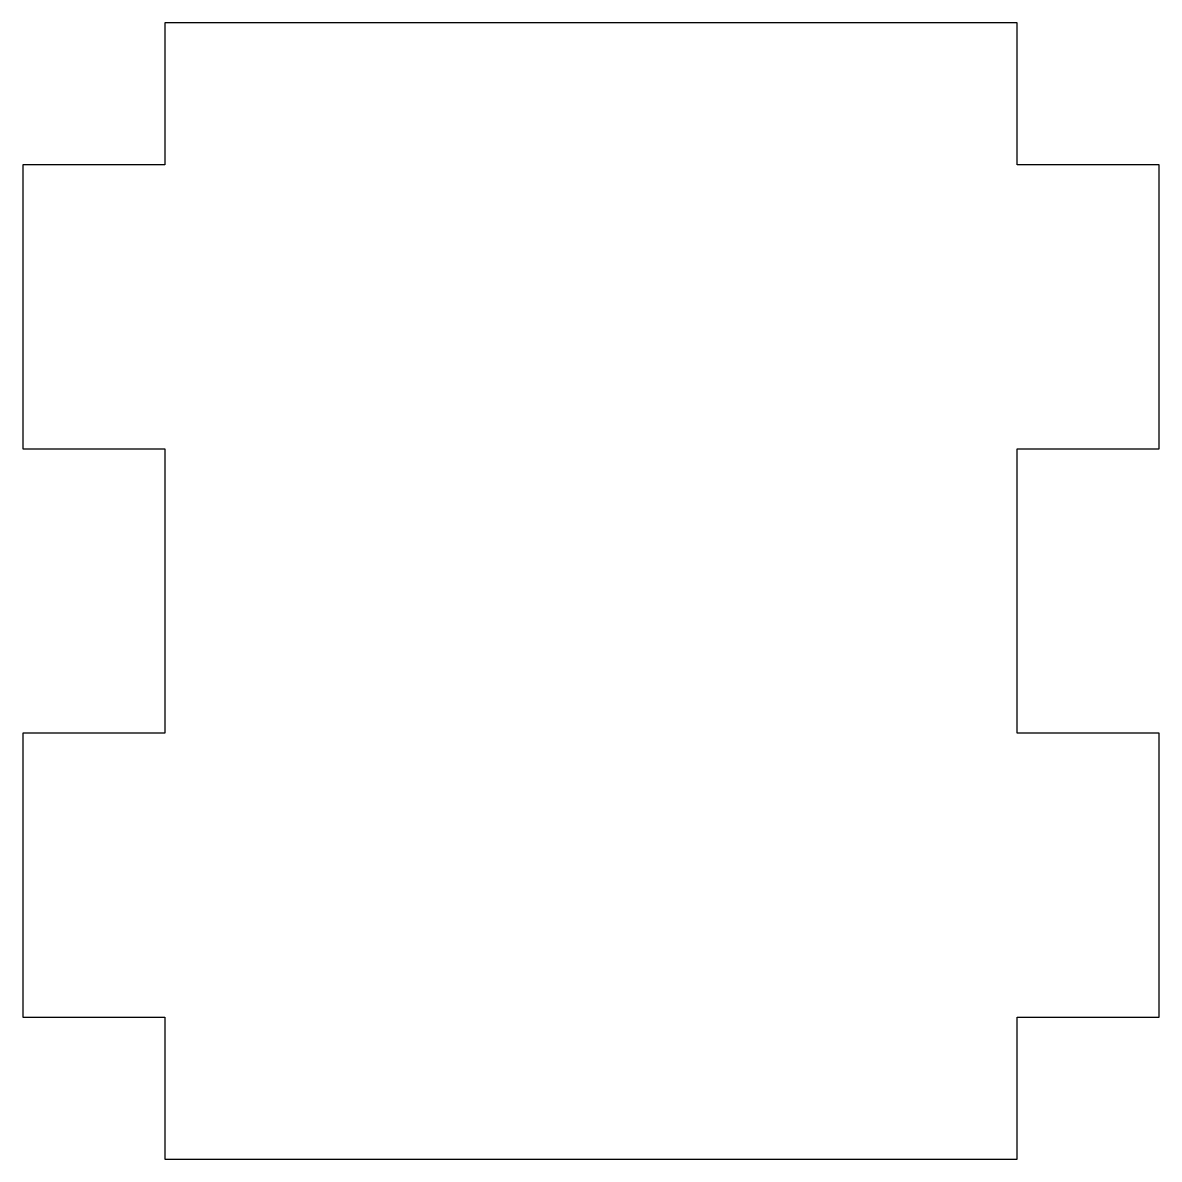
# Model space of a CAD drawing. Header units: millimetres. Extents: x -5 to 35, y 0 to 40.
import ezdxf

# ---------------------------------------------------------------- set-up
doc = ezdxf.new("R2010")
doc.units = ezdxf.units.MM

msp = doc.modelspace()

# ---------------------------------------------------------------- linework, layer by layer
at = {"color": 7, "linetype": 'Continuous', "lineweight": 25}
for p, q in [((0, 40), (0, 35)), ((30, 40), (0, 40)), ((30, 35), (30, 40)), ((-5, 35), (-5, 25)), ((0, 35), (-5, 35)), ((35, 35), (30, 35)), ((35, 25), (35, 35)), ((-5, 25), (0, 25)), ((0, 25), (0, 15)), ((30, 25), (35, 25)), ((30, 15), (30, 25)), ((-5, 15), (-5, 5)), ((0, 15), (-5, 15)), ((35, 15), (30, 15)), ((35, 5), (35, 15)), ((-5, 5), (0, 5)), ((0, 5), (0, 0)), ((30, 5), (35, 5)), ((30, 0), (30, 5)), ((0, 0), (30, 0))]:
    msp.add_line(p, q, dxfattribs=at)

doc.saveas('drawing.dxf')
